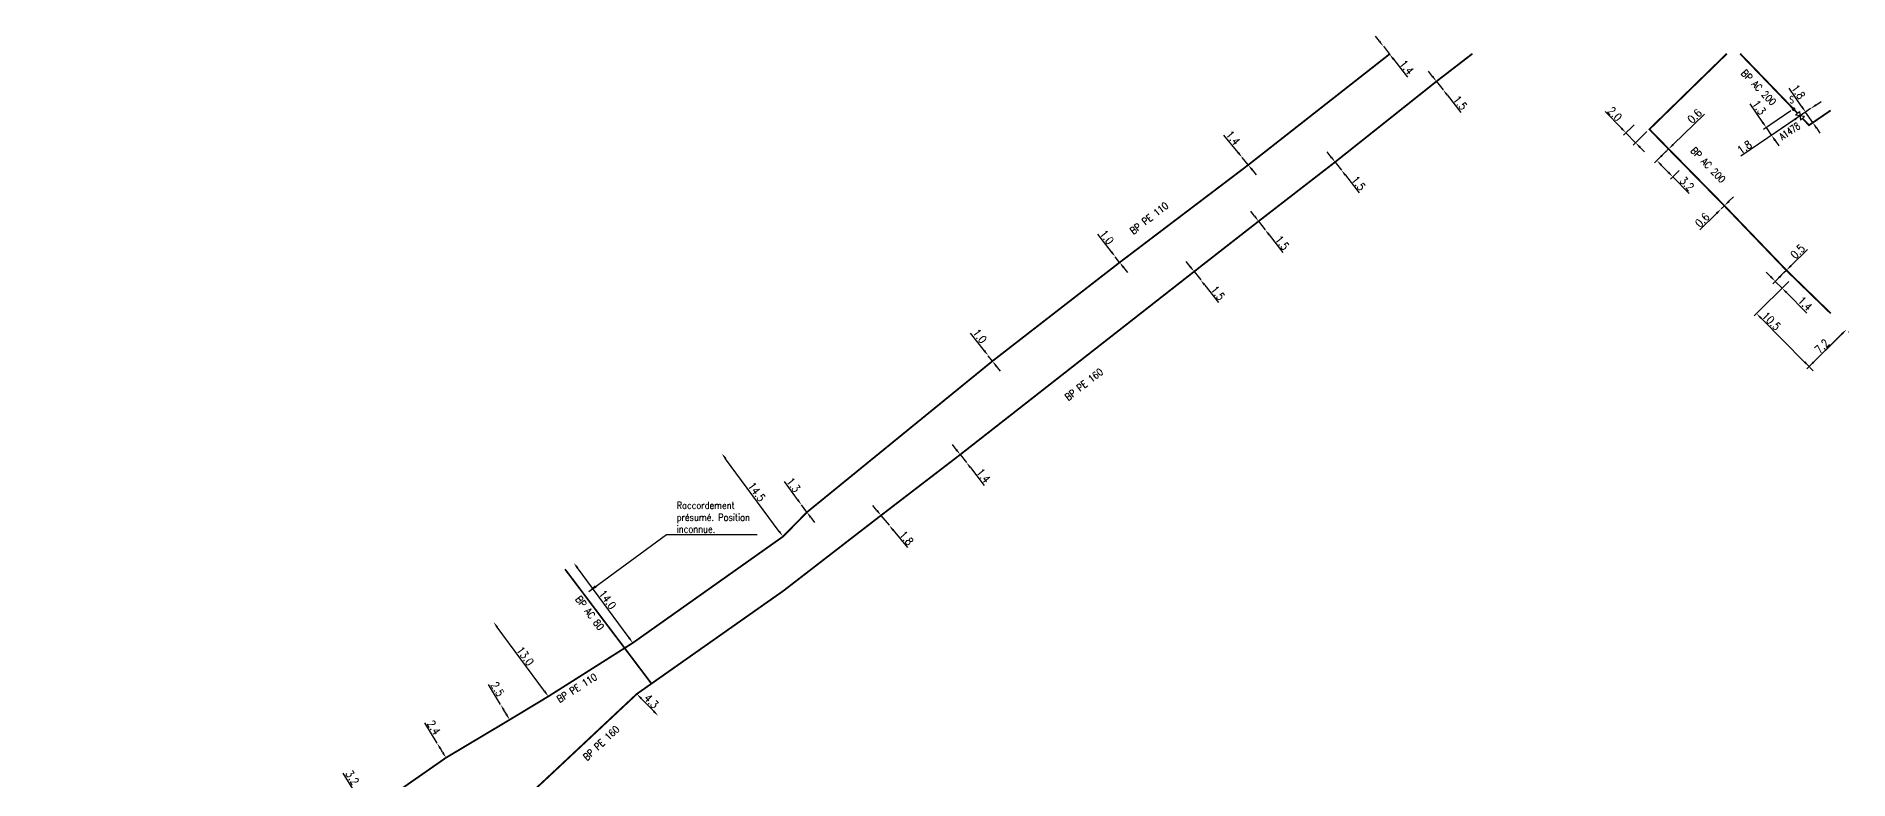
# Model space of a CAD drawing. Header units: millimetres. Extents: x 184998 to 186003, y 126995 to 128002.
# Drawn here: x 185747.8 to 186002.5, y 127897.9 to 128002.4 of the extents above; entities that cross this region are included whole.
import ezdxf
from ezdxf.enums import TextEntityAlignment as Align

# ---------------------------------------------------------------- set-up
doc = ezdxf.new("R2010")
doc.units = ezdxf.units.MM
doc.header["$PDMODE"] = 34
for name, pattern in [('L_25_AP', [2000, 1000, 1000]), ('L_25_FC', [2000, 1000, 1000]), ('L_25_PE', [2000, 1000, 1000]), ('L_RAC_AP', [3.5, 2, -1.5])]:
    doc.linetypes.add(name, pattern=pattern)
doc.layers.get('0').update_dxf_attribs({"linetype": 'CONTINUOUS'})
doc.layers.get('DEFPOINTS').update_dxf_attribs({"linetype": 'CONTINUOUS'})
for name, color, linetype in [('L_150', 1, 'CONTINUOUS'), ('L_170', 7, 'CONTINUOUS'), ('L_300', 7, 'CONTINUOUS'), ('L_340', 7, 'CONTINUOUS')]:
    doc.layers.add(name, color=color, linetype=linetype)
doc.styles.add('G_ROMANS', font='ROMANS.SHX', dxfattribs={"width": 0.75})
doc.styles.get("Standard").update_dxf_attribs({"font": 'romans.shx', "width": 0.85})
doc.dimstyles.get("Standard").update_dxf_attribs({"dimtxt": 1.5, "dimasz": 1.2, "dimexe": 0.625, "dimexo": 0.625, "dimgap": 0.25, "dimtad": 1, "dimdec": 1, "dimzin": 0, "dimdsep": 46, "dimtxsty": 'Standard', "dimcen": -0.5, "dimadec": 0, "dimazin": 0, "dimtfac": 1, "dimtdec": 1, "dimtmove": 0, "dimatfit": 3, "dimfxl": 0, "dimtolj": 1, "dimtzin": 0, "dimarcsym": 0})

# ---------------------------------------------------------------- blocks, each defined once
blk = doc.blocks.new('*D377')
at = {"layer": 'DEFPOINTS', "color": 0, "linetype": 'Continuous', "transparency": 16777216}
for p in [(185944.59, 127996.1), (185945.52, 127994.93), (185945.52, 127994.93)]:
    blk.add_point(p, dxfattribs=at)
at = {"layer": 'L_150', "color": 0, "linetype": 'Continuous', "lineweight": -2, "transparency": 16777216}
for p, q in [((185944.03, 127996.81), (185943.47, 127997.52)), ((185944.59, 127996.1), (185945.52, 127994.93)), ((185946.08, 127994.22), (185948.02, 127991.75))]:
    blk.add_line(p, q, dxfattribs=at)
at = {"layer": 'L_150', "color": 0, "linetype": 'Continuous', "transparency": 16777216}
for points in [[(185944.15, 127996.9), (185943.91, 127996.72), (185944.59, 127996.1)], [(185946.19, 127994.31), (185945.96, 127994.13), (185945.52, 127994.93)]]:
    blk.add_solid(points, dxfattribs=at)
at = {"layer": 'L_150', "color": 0, "linetype": 'Continuous', "transparency": 16777216, "insert": (185947.92, 127993.1), "char_height": 1.125, "attachment_point": 5, "rotation": 308.2919}
blk.add_mtext('\\A1;1.5', dxfattribs=at)
blk = doc.blocks.new('*D378')
at = {"layer": 'DEFPOINTS', "color": 0, "linetype": 'Continuous', "transparency": 16777216}
for p in [(185937.13, 128001.03), (185937.13, 128001.03), (185937.99, 127999.93)]:
    blk.add_point(p, dxfattribs=at)
at = {"layer": 'L_150', "color": 0, "linetype": 'Continuous', "lineweight": -2, "transparency": 16777216}
for p, q in [((185936.58, 128001.74), (185936.02, 128002.45)), ((185937.13, 128001.03), (185937.99, 127999.93)), ((185938.55, 127999.22), (185940.52, 127996.71))]:
    blk.add_line(p, q, dxfattribs=at)
at = {"layer": 'L_150', "color": 0, "linetype": 'Continuous', "transparency": 16777216}
for points in [[(185936.69, 128001.83), (185936.46, 128001.65), (185937.13, 128001.03)], [(185938.67, 127999.31), (185938.43, 127999.13), (185937.99, 127999.93)]]:
    blk.add_solid(points, dxfattribs=at)
at = {"layer": 'L_150', "color": 0, "linetype": 'Continuous', "transparency": 16777216, "insert": (185940.4, 127998.08), "char_height": 1.125, "attachment_point": 5, "rotation": 308.0942}
blk.add_mtext('\\A1;1.4', dxfattribs=at)
blk = doc.blocks.new('*D379')
at = {"layer": 'DEFPOINTS', "color": 0, "linetype": 'Continuous', "transparency": 16777216}
for p in [(185917.28, 127985.4), (185917.28, 127985.4), (185918.13, 127984.35)]:
    blk.add_point(p, dxfattribs=at)
at = {"layer": 'L_150', "color": 0, "linetype": 'Continuous', "lineweight": -2, "transparency": 16777216}
for p, q in [((185916.71, 127986.1), (185914.69, 127988.56)), ((185918.13, 127984.35), (185917.28, 127985.4)), ((185918.7, 127983.66), (185919.27, 127982.96))]:
    blk.add_line(p, q, dxfattribs=at)
at = {"layer": 'L_150', "color": 0, "linetype": 'Continuous', "transparency": 16777216}
for points in [[(185916.83, 127986.19), (185916.59, 127986), (185917.28, 127985.4)], [(185918.82, 127983.75), (185918.59, 127983.56), (185918.13, 127984.35)]]:
    blk.add_solid(points, dxfattribs=at)
at = {"layer": 'L_150', "color": 0, "linetype": 'Continuous', "transparency": 16777216, "insert": (185916, 127988.15), "char_height": 1.125, "attachment_point": 5, "rotation": 309.2653}
blk.add_mtext('\\A1;1.4', dxfattribs=at)
blk = doc.blocks.new('*D380')
at = {"layer": 'DEFPOINTS', "color": 0, "linetype": 'Continuous', "transparency": 16777216}
for p in [(185930.34, 127984.76), (185931.24, 127983.62), (185931.24, 127983.62)]:
    blk.add_point(p, dxfattribs=at)
at = {"layer": 'L_150', "color": 0, "linetype": 'Continuous', "lineweight": -2, "transparency": 16777216}
for p, q in [((185929.79, 127985.47), (185929.23, 127986.18)), ((185930.34, 127984.76), (185931.24, 127983.62)), ((185931.79, 127982.91), (185933.73, 127980.43))]:
    blk.add_line(p, q, dxfattribs=at)
at = {"layer": 'L_150', "color": 0, "linetype": 'Continuous', "transparency": 16777216}
for points in [[(185929.91, 127985.56), (185929.67, 127985.37), (185930.34, 127984.76)], [(185931.91, 127983), (185931.67, 127982.82), (185931.24, 127983.62)]]:
    blk.add_solid(points, dxfattribs=at)
at = {"layer": 'L_150', "color": 0, "linetype": 'Continuous', "transparency": 16777216, "insert": (185933.63, 127981.78), "char_height": 1.125, "attachment_point": 5, "rotation": 308.037}
blk.add_mtext('\\A1;1.5', dxfattribs=at)
blk = doc.blocks.new('*D381')
at = {"layer": 'DEFPOINTS', "color": 0, "linetype": 'Continuous', "transparency": 16777216}
for p in [(185919.59, 127976.44), (185920.51, 127975.25), (185920.51, 127975.25)]:
    blk.add_point(p, dxfattribs=at)
at = {"layer": 'L_150', "color": 0, "linetype": 'Continuous', "lineweight": -2, "transparency": 16777216}
for p, q in [((185919.03, 127977.15), (185918.48, 127977.86)), ((185919.59, 127976.44), (185920.51, 127975.25)), ((185921.06, 127974.54), (185922.99, 127972.06))]:
    blk.add_line(p, q, dxfattribs=at)
at = {"layer": 'L_150', "color": 0, "linetype": 'Continuous', "transparency": 16777216}
for points in [[(185919.15, 127977.24), (185918.92, 127977.06), (185919.59, 127976.44)], [(185921.18, 127974.63), (185920.94, 127974.45), (185920.51, 127975.25)]]:
    blk.add_solid(points, dxfattribs=at)
at = {"layer": 'L_150', "color": 0, "linetype": 'Continuous', "transparency": 16777216, "insert": (185922.89, 127973.41), "char_height": 1.125, "attachment_point": 5, "rotation": 307.8426}
blk.add_mtext('\\A1;1.5', dxfattribs=at)
blk = doc.blocks.new('*D382')
at = {"layer": 'DEFPOINTS', "color": 0, "linetype": 'Continuous', "transparency": 16777216}
for p in [(185910.52, 127969.36), (185911.45, 127968.18), (185911.45, 127968.18)]:
    blk.add_point(p, dxfattribs=at)
at = {"layer": 'L_150', "color": 0, "linetype": 'Continuous', "lineweight": -2, "transparency": 16777216}
for p, q in [((185909.96, 127970.06), (185909.41, 127970.77)), ((185910.52, 127969.36), (185911.45, 127968.18)), ((185912.01, 127967.47), (185913.96, 127965.01))]:
    blk.add_line(p, q, dxfattribs=at)
at = {"layer": 'L_150', "color": 0, "linetype": 'Continuous', "transparency": 16777216}
for points in [[(185910.08, 127970.16), (185909.85, 127969.97), (185910.52, 127969.36)], [(185912.13, 127967.57), (185911.89, 127967.38), (185911.45, 127968.18)]]:
    blk.add_solid(points, dxfattribs=at)
at = {"layer": 'L_150', "color": 0, "linetype": 'Continuous', "transparency": 16777216, "insert": (185913.85, 127966.35), "char_height": 1.125, "attachment_point": 5, "rotation": 308.3019}
blk.add_mtext('\\A1;1.5', dxfattribs=at)
blk = doc.blocks.new('*D383')
at = {"layer": 'DEFPOINTS', "color": 0, "linetype": 'Continuous', "transparency": 16777216}
for p in [(185899.45, 127971.44), (185899.45, 127971.44), (185900.06, 127970.65)]:
    blk.add_point(p, dxfattribs=at)
at = {"layer": 'L_150', "color": 0, "linetype": 'Continuous', "lineweight": -2, "transparency": 16777216}
for p, q in [((185898.9, 127972.15), (185896.97, 127974.63)), ((185900.06, 127970.65), (185899.45, 127971.44)), ((185900.61, 127969.93), (185901.16, 127969.22))]:
    blk.add_line(p, q, dxfattribs=at)
at = {"layer": 'L_150', "color": 0, "linetype": 'Continuous', "transparency": 16777216}
for points in [[(185899.02, 127972.24), (185898.78, 127972.05), (185899.45, 127971.44)], [(185900.73, 127970.03), (185900.49, 127969.84), (185900.06, 127970.65)]]:
    blk.add_solid(points, dxfattribs=at)
at = {"layer": 'L_150', "color": 0, "linetype": 'Continuous', "transparency": 16777216, "insert": (185898.25, 127974.2), "char_height": 1.125, "attachment_point": 5, "rotation": 307.7825}
blk.add_mtext('\\A1;1.0', dxfattribs=at)
blk = doc.blocks.new('*D384')
at = {"layer": 'DEFPOINTS', "color": 0, "linetype": 'Continuous', "transparency": 16777216}
for p in [(185881.59, 127957.53), (185881.59, 127957.53), (185882.17, 127956.77)]:
    blk.add_point(p, dxfattribs=at)
at = {"layer": 'L_150', "color": 0, "linetype": 'Continuous', "lineweight": -2, "transparency": 16777216}
for p, q in [((185881.04, 127958.24), (185879.11, 127960.72)), ((185882.17, 127956.77), (185881.59, 127957.53)), ((185882.72, 127956.06), (185883.27, 127955.35))]:
    blk.add_line(p, q, dxfattribs=at)
at = {"layer": 'L_150', "color": 0, "linetype": 'Continuous', "transparency": 16777216}
for points in [[(185881.15, 127958.33), (185880.92, 127958.15), (185881.59, 127957.53)], [(185882.83, 127956.15), (185882.6, 127955.97), (185882.17, 127956.77)]]:
    blk.add_solid(points, dxfattribs=at)
at = {"layer": 'L_150', "color": 0, "linetype": 'Continuous', "transparency": 16777216, "insert": (185880.39, 127960.3), "char_height": 1.125, "attachment_point": 5, "rotation": 307.6829}
blk.add_mtext('\\A1;1.0', dxfattribs=at)
blk = doc.blocks.new('*D385')
at = {"layer": 'DEFPOINTS', "color": 0, "linetype": 'Continuous', "transparency": 16777216}
for p in [(185877.65, 127943.63), (185878.51, 127942.53), (185878.51, 127942.53)]:
    blk.add_point(p, dxfattribs=at)
at = {"layer": 'L_150', "color": 0, "linetype": 'Continuous', "lineweight": -2, "transparency": 16777216}
for p, q in [((185877.09, 127944.34), (185876.54, 127945.05)), ((185877.65, 127943.63), (185878.51, 127942.53)), ((185879.07, 127941.82), (185881.03, 127939.31))]:
    blk.add_line(p, q, dxfattribs=at)
at = {"layer": 'L_150', "color": 0, "linetype": 'Continuous', "transparency": 16777216}
for points in [[(185877.21, 127944.43), (185876.97, 127944.25), (185877.65, 127943.63)], [(185879.18, 127941.91), (185878.95, 127941.73), (185878.51, 127942.53)]]:
    blk.add_solid(points, dxfattribs=at)
at = {"layer": 'L_150', "color": 0, "linetype": 'Continuous', "transparency": 16777216, "insert": (185880.92, 127940.67), "char_height": 1.125, "attachment_point": 5, "rotation": 308.0794}
blk.add_mtext('\\A1;1.4', dxfattribs=at)
blk = doc.blocks.new('*D386')
at = {"layer": 'DEFPOINTS', "color": 0, "linetype": 'Continuous', "transparency": 16777216}
for p in [(185866.51, 127935.08), (185867.66, 127933.69), (185867.66, 127933.69)]:
    blk.add_point(p, dxfattribs=at)
at = {"layer": 'L_150', "color": 0, "linetype": 'Continuous', "lineweight": -2, "transparency": 16777216}
for p, q in [((185865.94, 127935.78), (185865.37, 127936.47)), ((185866.51, 127935.08), (185867.66, 127933.69)), ((185868.23, 127933), (185870.22, 127930.57))]:
    blk.add_line(p, q, dxfattribs=at)
at = {"layer": 'L_150', "color": 0, "linetype": 'Continuous', "transparency": 16777216}
for points in [[(185866.06, 127935.87), (185865.83, 127935.68), (185866.51, 127935.08)], [(185868.34, 127933.09), (185868.11, 127932.9), (185867.66, 127933.69)]]:
    blk.add_solid(points, dxfattribs=at)
at = {"layer": 'L_150', "color": 0, "linetype": 'Continuous', "transparency": 16777216, "insert": (185870.09, 127931.91), "char_height": 1.125, "attachment_point": 5, "rotation": 309.4454}
blk.add_mtext('\\A1;1.8', dxfattribs=at)
blk = doc.blocks.new('*D387')
at = {"layer": 'DEFPOINTS', "color": 0, "linetype": 'Continuous', "transparency": 16777216}
for p in [(185855.33, 127936.58), (185855.33, 127936.58), (185856.1, 127935.53)]:
    blk.add_point(p, dxfattribs=at)
at = {"layer": 'L_150', "color": 0, "linetype": 'Continuous', "lineweight": -2, "transparency": 16777216}
for p, q in [((185854.79, 127937.3), (185852.93, 127939.83)), ((185856.1, 127935.53), (185855.33, 127936.58)), ((185856.63, 127934.81), (185857.17, 127934.08))]:
    blk.add_line(p, q, dxfattribs=at)
at = {"layer": 'L_150', "color": 0, "linetype": 'Continuous', "transparency": 16777216}
for points in [[(185854.91, 127937.39), (185854.67, 127937.21), (185855.33, 127936.58)], [(185856.76, 127934.9), (185856.51, 127934.72), (185856.1, 127935.53)]]:
    blk.add_solid(points, dxfattribs=at)
at = {"layer": 'L_150', "color": 0, "linetype": 'Continuous', "transparency": 16777216, "insert": (185854.2, 127939.37), "char_height": 1.125, "attachment_point": 5, "rotation": 306.4218}
blk.add_mtext('\\A1;1.3', dxfattribs=at)
blk = doc.blocks.new('*D388')
at = {"layer": 'DEFPOINTS', "color": 0, "linetype": 'Continuous', "transparency": 16777216}
for p in [(185823.32, 127928.42), (185823.32, 127928.42), (185831.63, 127917.16)]:
    blk.add_point(p, dxfattribs=at)
at = {"layer": 'L_150', "color": 0, "linetype": 'Continuous', "lineweight": -2, "transparency": 16777216}
for p, q in [((185831.1, 127917.88), (185823.86, 127927.7)), ((185832.01, 127917.44), (185832.01, 127917.44))]:
    blk.add_line(p, q, dxfattribs=at)
at = {"layer": 'L_150', "color": 0, "linetype": 'Continuous', "transparency": 16777216}
for points in [[(185823.98, 127927.79), (185823.74, 127927.61), (185823.32, 127928.42)], [(185831.22, 127917.97), (185830.98, 127917.79), (185831.63, 127917.16)]]:
    blk.add_solid(points, dxfattribs=at)
at = {"layer": 'L_150', "color": 0, "linetype": 'Continuous', "transparency": 16777216, "insert": (185828.08, 127923.24), "char_height": 1.125, "attachment_point": 5, "rotation": 306.4218}
blk.add_mtext('\\A1;14.0', dxfattribs=at)
blk = doc.blocks.new('*D389')
at = {"layer": 'DEFPOINTS', "color": 0, "linetype": 'Continuous', "transparency": 16777216}
for p in [(185844.14, 127943.78), (185844.14, 127943.78), (185852.74, 127932.11)]:
    blk.add_point(p, dxfattribs=at)
at = {"layer": 'L_150', "color": 0, "linetype": 'Continuous', "lineweight": -2, "transparency": 16777216}
blk.add_line((185852.21, 127932.84), (185844.67, 127943.06), dxfattribs=at)
at = {"layer": 'L_150', "color": 0, "linetype": 'Continuous', "transparency": 16777216}
for points in [[(185844.79, 127943.15), (185844.55, 127942.97), (185844.14, 127943.78)], [(185852.33, 127932.93), (185852.09, 127932.75), (185852.74, 127932.11)]]:
    blk.add_solid(points, dxfattribs=at)
at = {"layer": 'L_150', "color": 0, "linetype": 'Continuous', "transparency": 16777216, "insert": (185849.04, 127938.39), "char_height": 1.125, "attachment_point": 5, "rotation": 306.4218}
blk.add_mtext('\\A1;14.5', dxfattribs=at)
blk = doc.blocks.new('*D390')
at = {"layer": 'DEFPOINTS', "color": 0, "linetype": 'Continuous', "transparency": 16777216}
for p in [(185812.04, 127920.1), (185812.04, 127920.1), (185819.76, 127909.64)]:
    blk.add_point(p, dxfattribs=at)
at = {"layer": 'L_150', "color": 0, "linetype": 'Continuous', "lineweight": -2, "transparency": 16777216}
for p, q in [((185811.66, 127919.82), (185811.66, 127919.82)), ((185819.22, 127910.36), (185812.57, 127919.37)), ((185819.38, 127909.36), (185819.38, 127909.36))]:
    blk.add_line(p, q, dxfattribs=at)
at = {"layer": 'L_150', "color": 0, "linetype": 'Continuous', "transparency": 16777216}
for points in [[(185812.69, 127919.46), (185812.45, 127919.28), (185812.04, 127920.1)], [(185819.34, 127910.45), (185819.1, 127910.27), (185819.76, 127909.64)]]:
    blk.add_solid(points, dxfattribs=at)
at = {"layer": 'L_150', "color": 0, "linetype": 'Continuous', "transparency": 16777216, "insert": (185816.5, 127915.31), "char_height": 1.125, "attachment_point": 5, "rotation": 306.4218}
blk.add_mtext('\\A1;13.0', dxfattribs=at)
blk = doc.blocks.new('*D392')
at = {"layer": 'DEFPOINTS', "color": 0, "linetype": 'Continuous', "transparency": 16777216}
for p in [(185832.19, 127909.98), (185835.2, 127906.9), (185835.2, 127906.9)]:
    blk.add_point(p, dxfattribs=at)
at = {"layer": 'L_150', "color": 0, "linetype": 'Continuous', "lineweight": -2, "transparency": 16777216}
blk.add_line((185832.82, 127909.33), (185834.57, 127907.55), dxfattribs=at)
at = {"layer": 'L_150', "color": 0, "linetype": 'Continuous', "transparency": 16777216}
for points in [[(185832.93, 127909.44), (185832.71, 127909.23), (185832.19, 127909.98)], [(185834.67, 127907.65), (185834.46, 127907.44), (185835.2, 127906.9)]]:
    blk.add_solid(points, dxfattribs=at)
at = {"layer": 'L_150', "color": 0, "linetype": 'Continuous', "transparency": 16777216, "insert": (185834.23, 127908.96), "char_height": 1.125, "attachment_point": 5, "rotation": 314.3857}
blk.add_mtext('\\A1;4.3', dxfattribs=at)
blk = doc.blocks.new('*D394')
at = {"layer": 'DEFPOINTS', "color": 0, "linetype": 'Continuous', "transparency": 16777216}
for p in [(185813.03, 127908.5), (185813.03, 127908.5), (185814.31, 127906.35)]:
    blk.add_point(p, dxfattribs=at)
at = {"layer": 'L_150', "color": 0, "linetype": 'Continuous', "lineweight": -2, "transparency": 16777216}
for p, q in [((185813.03, 127908.5), (185811.36, 127911.31)), ((185813.85, 127907.12), (185813.5, 127907.72))]:
    blk.add_line(p, q, dxfattribs=at)
at = {"layer": 'L_150', "color": 0, "linetype": 'Continuous', "transparency": 16777216}
for points in [[(185813.62, 127907.8), (185813.37, 127907.65), (185813.03, 127908.5)], [(185813.98, 127907.2), (185813.72, 127907.04), (185814.31, 127906.35)]]:
    blk.add_solid(points, dxfattribs=at)
at = {"layer": 'L_150', "color": 0, "linetype": 'Continuous', "transparency": 16777216, "insert": (185812.61, 127910.67), "char_height": 1.125, "attachment_point": 5, "rotation": 300.7984}
blk.add_mtext('\\A1;2.5', dxfattribs=at)
blk = doc.blocks.new('*D395')
at = {"layer": 'DEFPOINTS', "color": 0, "linetype": 'Continuous', "transparency": 16777216}
for p in [(185804.11, 127903.06), (185804.11, 127903.06), (185805.36, 127901.01)]:
    blk.add_point(p, dxfattribs=at)
at = {"layer": 'L_150', "color": 0, "linetype": 'Continuous', "lineweight": -2, "transparency": 16777216}
for p, q in [((185804.11, 127903.06), (185802.38, 127905.9)), ((185804.89, 127901.78), (185804.58, 127902.3))]:
    blk.add_line(p, q, dxfattribs=at)
at = {"layer": 'L_150', "color": 0, "linetype": 'Continuous', "transparency": 16777216}
for points in [[(185804.71, 127902.37), (185804.45, 127902.22), (185804.11, 127903.06)], [(185805.02, 127901.86), (185804.76, 127901.7), (185805.36, 127901.01)]]:
    blk.add_solid(points, dxfattribs=at)
at = {"layer": 'L_150', "color": 0, "linetype": 'Continuous', "transparency": 16777216, "insert": (185803.65, 127905.26), "char_height": 1.125, "attachment_point": 5, "rotation": 301.3312}
blk.add_mtext('\\A1;2.4', dxfattribs=at)
blk = doc.blocks.new('*D396')
at = {"layer": 'DEFPOINTS', "color": 0, "linetype": 'Continuous', "transparency": 16777216}
for p in [(185792.66, 127896.05), (185792.66, 127896.05), (185794.36, 127893.34)]:
    blk.add_point(p, dxfattribs=at)
at = {"layer": 'L_150', "color": 0, "linetype": 'Continuous', "lineweight": -2, "transparency": 16777216}
for p, q in [((185792.66, 127896.05), (185790.93, 127898.84)), ((185793.06, 127896.3), (185793.06, 127896.3)), ((185793.88, 127894.1), (185793.14, 127895.29)), ((185794.76, 127893.59), (185794.76, 127893.59))]:
    blk.add_line(p, q, dxfattribs=at)
at = {"layer": 'L_150', "color": 0, "linetype": 'Continuous', "transparency": 16777216}
for points in [[(185793.27, 127895.37), (185793.01, 127895.21), (185792.66, 127896.05)], [(185794.01, 127894.18), (185793.75, 127894.02), (185794.36, 127893.34)]]:
    blk.add_solid(points, dxfattribs=at)
at = {"layer": 'L_150', "color": 0, "linetype": 'Continuous', "transparency": 16777216, "insert": (185792.2, 127898.22), "char_height": 1.125, "attachment_point": 5, "rotation": 301.9483}
blk.add_mtext('\\A1;3.2', dxfattribs=at)
blk = doc.blocks.new('*D1194')
at = {"layer": 'DEFPOINTS', "color": 0, "linetype": 'Continuous', "transparency": 16777216}
for p in [(185996.47, 127991.79), (185997.18, 127992.27), (185996.96, 127989.94)]:
    blk.add_point(p, dxfattribs=at)
at = {"layer": 'L_150', "color": 0, "linetype": 'Continuous', "lineweight": -2, "transparency": 16777216}
for p, q in [((185995.97, 127992.53), (185994.19, 127995.13)), ((185996.8, 127992.01), (185996.09, 127991.52)), ((185997.49, 127990.3), (185996.47, 127991.79)), ((185997.35, 127990.21), (185997.87, 127990.57)), ((185998, 127989.56), (185998.5, 127988.81))]:
    blk.add_line(p, q, dxfattribs=at)
at = {"layer": 'L_150', "color": 0, "linetype": 'Continuous', "transparency": 16777216}
for points in [[(185996.09, 127992.62), (185995.84, 127992.45), (185996.47, 127991.79)], [(185998.12, 127989.64), (185997.87, 127989.47), (185997.49, 127990.3)]]:
    blk.add_solid(points, dxfattribs=at)
at = {"layer": 'L_150', "color": 0, "linetype": 'Continuous', "transparency": 16777216, "insert": (185995.45, 127994.62), "char_height": 1.125, "attachment_point": 5, "rotation": 304.3166}
blk.add_mtext('\\A1;1.8', dxfattribs=at)
blk = doc.blocks.new('*D1195')
at = {"layer": 'DEFPOINTS', "color": 0, "linetype": 'Continuous', "transparency": 16777216}
for p in [(185997.18, 127992.27), (185997.18, 127992.27), (185995.7, 127991.26)]:
    blk.add_point(p, dxfattribs=at)
at = {"layer": 'L_300', "color": 0, "linetype": 'Continuous', "lineweight": -2, "transparency": 16777216}
for p, q in [((185997.18, 127992.27), (185995.7, 127991.26)), ((185997.93, 127992.78), (185998.67, 127993.29)), ((185994.95, 127990.75), (185987.39, 127985.58))]:
    blk.add_line(p, q, dxfattribs=at)
at = {"layer": 'L_300', "color": 0, "linetype": 'Continuous', "transparency": 16777216}
for points in [[(185997.84, 127992.9), (185998.01, 127992.66), (185997.18, 127992.27)], [(185994.87, 127990.87), (185995.04, 127990.63), (185995.7, 127991.26)]]:
    blk.add_solid(points, dxfattribs=at)
at = {"layer": 'L_300', "color": 0, "linetype": 'Continuous', "transparency": 16777216, "insert": (185987.89, 127986.84), "char_height": 1.125, "attachment_point": 5, "rotation": 34.3166}
blk.add_mtext('\\A1;1.8', dxfattribs=at)
blk = doc.blocks.new('L_300_05')
at = {"color": 0, "linetype": 'Continuous', "flags": 128}
blk.add_lwpolyline([(-0.5, 0.38), (0.5, -0.38), (0.5, 0.38), (-0.5, -0.38), (-0.5, 0.38)], dxfattribs=at)
at = {"color": 0, "linetype": 'Continuous', "width": 0.75}
blk.add_attdef('NUM', text='', height=1, dxfattribs=at).set_placement((0, 1.38), align=Align.MIDDLE_CENTER)
at = {"color": 0, "linetype": 'Continuous', "width": 0.75, "flags": 3}
for tag, p in [('DEF_LEG', (0, -5)), ('DEF_COUP', (0, -7.5)), ('DEF_TYPE', (0, -10))]:
    blk.add_attdef(tag, text='', height=1.2, dxfattribs=at).set_placement(p, align=Align.MIDDLE)
blk = doc.blocks.new('*D1196')
at = {"layer": 'DEFPOINTS', "color": 0, "linetype": 'Continuous', "transparency": 16777216}
for p in [(185994.78, 127992.21), (185997.18, 127992.27), (185991.69, 127988.52)]:
    blk.add_point(p, dxfattribs=at)
at = {"layer": 'L_300', "color": 0, "linetype": 'Continuous', "lineweight": -2, "transparency": 16777216}
for p, q in [((185990.45, 127990.34), (185988.68, 127992.93)), ((185994.39, 127991.94), (185990.57, 127989.33)), ((185996.8, 127992.01), (185991.3, 127988.26)), ((185991.69, 127988.52), (185990.96, 127989.6)), ((185992.2, 127987.78), (185992.7, 127987.04))]:
    blk.add_line(p, q, dxfattribs=at)
at = {"layer": 'L_300', "color": 0, "linetype": 'Continuous', "transparency": 16777216}
for points in [[(185990.57, 127990.42), (185990.32, 127990.25), (185990.96, 127989.6)], [(185992.32, 127987.86), (185992.07, 127987.69), (185991.69, 127988.52)]]:
    blk.add_solid(points, dxfattribs=at)
at = {"layer": 'L_300', "color": 0, "linetype": 'Continuous', "transparency": 16777216, "insert": (185989.93, 127992.43), "char_height": 1.125, "attachment_point": 5, "rotation": 304.3166}
blk.add_mtext('\\A1;1.3', dxfattribs=at)
blk = doc.blocks.new('*D1249')
at = {"layer": 'DEFPOINTS', "color": 0, "linetype": 'Continuous', "transparency": 16777216}
for p in [(185985.06, 127978.62), (185984.61, 127978.18), (185984.61, 127978.18)]:
    blk.add_point(p, dxfattribs=at)
at = {"layer": 'L_150', "color": 0, "linetype": 'Continuous', "lineweight": -2, "transparency": 16777216}
for p, q in [((185985.06, 127978.62), (185984.61, 127978.18)), ((185985.7, 127979.25), (185986.34, 127979.88)), ((185983.96, 127977.55), (185981.62, 127975.25))]:
    blk.add_line(p, q, dxfattribs=at)
at = {"layer": 'L_150', "color": 0, "linetype": 'Continuous', "transparency": 16777216}
for points in [[(185985.6, 127979.35), (185985.81, 127979.14), (185985.06, 127978.62)], [(185983.86, 127977.65), (185984.07, 127977.44), (185984.61, 127978.18)]]:
    blk.add_solid(points, dxfattribs=at)
at = {"layer": 'L_150', "color": 0, "linetype": 'Continuous', "transparency": 16777216, "insert": (185981.95, 127976.62), "char_height": 1.125, "attachment_point": 5, "rotation": 44.4134}
blk.add_mtext('\\A1;0.6', dxfattribs=at)
blk = doc.blocks.new('*D1250')
at = {"layer": 'DEFPOINTS', "color": 0, "linetype": 'Continuous', "transparency": 16777216}
for p in [(185977.22, 127986.6), (185979.02, 127983.89), (185977.8, 127982.69)]:
    blk.add_point(p, dxfattribs=at)
at = {"layer": 'L_150', "color": 0, "linetype": 'Continuous', "lineweight": -2, "transparency": 16777216}
for p, q in [((185976.88, 127986.27), (185975.23, 127984.65)), ((185976.19, 127984.34), (185977.17, 127983.34)), ((185978.69, 127983.56), (185977.47, 127982.36)), ((185977.8, 127982.69), (185980.09, 127980.35))]:
    blk.add_line(p, q, dxfattribs=at)
at = {"layer": 'L_150', "color": 0, "linetype": 'Continuous', "transparency": 16777216}
for points in [[(185976.3, 127984.44), (185976.09, 127984.23), (185975.56, 127984.98)], [(185977.28, 127983.44), (185977.06, 127983.23), (185977.8, 127982.69)]]:
    blk.add_solid(points, dxfattribs=at)
at = {"layer": 'L_150', "color": 0, "linetype": 'Continuous', "transparency": 16777216, "insert": (185979.8, 127981.72), "char_height": 1.125, "attachment_point": 5, "rotation": 314.3323}
blk.add_mtext('\\A1;3.2', dxfattribs=at)
blk = doc.blocks.new('*D1251')
at = {"layer": 'DEFPOINTS', "color": 0, "linetype": 'Continuous', "transparency": 16777216}
for p in [(185977.22, 127986.6), (185976.77, 127986.16), (185976.77, 127986.16)]:
    blk.add_point(p, dxfattribs=at)
at = {"layer": 'L_150', "color": 0, "linetype": 'Continuous', "lineweight": -2, "transparency": 16777216}
for p, q in [((185977.86, 127987.22), (185982.25, 127991.51)), ((185976.77, 127986.16), (185977.22, 127986.6)), ((185976.12, 127985.53), (185975.48, 127984.9))]:
    blk.add_line(p, q, dxfattribs=at)
at = {"layer": 'L_150', "color": 0, "linetype": 'Continuous', "transparency": 16777216}
for points in [[(185977.76, 127987.33), (185977.97, 127987.12), (185977.22, 127986.6)], [(185976.02, 127985.63), (185976.23, 127985.42), (185976.77, 127986.16)]]:
    blk.add_solid(points, dxfattribs=at)
at = {"layer": 'L_150', "color": 0, "linetype": 'Continuous', "transparency": 16777216, "insert": (185980.88, 127991.22), "char_height": 1.125, "attachment_point": 5, "rotation": 44.3323}
blk.add_mtext('\\A1;0.6', dxfattribs=at)
blk = doc.blocks.new('*D1252')
at = {"layer": 'DEFPOINTS', "color": 0, "linetype": 'Continuous', "transparency": 16777216}
for p in [(185993.44, 127969.21), (185993.44, 127969.21), (185993.78, 127969.54)]:
    blk.add_point(p, dxfattribs=at)
at = {"layer": 'L_150', "color": 0, "linetype": 'Continuous', "lineweight": -2, "transparency": 16777216}
for p, q in [((185994.41, 127970.18), (185996.74, 127972.49)), ((185992.8, 127968.58), (185992.17, 127967.94)), ((185993.44, 127969.21), (185993.78, 127969.54))]:
    blk.add_line(p, q, dxfattribs=at)
at = {"layer": 'L_150', "color": 0, "linetype": 'Continuous', "transparency": 16777216}
for points in [[(185992.7, 127968.68), (185992.91, 127968.47), (185993.44, 127969.21)], [(185994.31, 127970.28), (185994.52, 127970.07), (185993.78, 127969.54)]]:
    blk.add_solid(points, dxfattribs=at)
at = {"layer": 'L_150', "color": 0, "linetype": 'Continuous', "transparency": 16777216, "insert": (185995.37, 127972.18), "char_height": 1.125, "attachment_point": 5, "rotation": 44.8301}
blk.add_mtext('\\A1;0.5', dxfattribs=at)
blk = doc.blocks.new('*D1253')
at = {"layer": 'DEFPOINTS', "color": 0, "linetype": 'Continuous', "transparency": 16777216}
for p in [(185971.22, 127988.87), (185972.69, 127990.31), (185974.52, 127989.37)]:
    blk.add_point(p, dxfattribs=at)
at = {"layer": 'L_150', "color": 0, "linetype": 'Continuous', "lineweight": -2, "transparency": 16777216}
for p, q in [((185970.59, 127989.52), (185968.3, 127991.86)), ((185972.36, 127989.99), (185970.88, 127988.54)), ((185972.58, 127987.48), (185971.22, 127988.87)), ((185974.18, 127989.04), (185972.24, 127987.15)), ((185973.21, 127986.83), (185973.83, 127986.19))]:
    blk.add_line(p, q, dxfattribs=at)
at = {"layer": 'L_150', "color": 0, "linetype": 'Continuous', "transparency": 16777216}
for points in [[(185970.69, 127989.62), (185970.48, 127989.41), (185971.22, 127988.87)], [(185973.31, 127986.94), (185973.1, 127986.73), (185972.58, 127987.48)]]:
    blk.add_solid(points, dxfattribs=at)
at = {"layer": 'L_150', "color": 0, "linetype": 'Continuous', "transparency": 16777216, "insert": (185969.66, 127991.53), "char_height": 1.125, "attachment_point": 5, "rotation": 314.2984}
blk.add_mtext('\\A1;2.0', dxfattribs=at)
blk = doc.blocks.new('*D1254')
at = {"layer": 'DEFPOINTS', "color": 0, "linetype": 'Continuous', "transparency": 16777216}
for p in [(185994.43, 127968.29), (185989.57, 127963.46), (186002.08, 127961.09)]:
    blk.add_point(p, dxfattribs=at)
at = {"layer": 'L_150', "color": 0, "linetype": 'Continuous', "lineweight": -2, "transparency": 16777216}
for p, q in [((185994.1, 127967.96), (185989.24, 127963.13)), ((185996.34, 127956.65), (185990.21, 127962.82)), ((186001.75, 127960.76), (185996.64, 127955.68))]:
    blk.add_line(p, q, dxfattribs=at)
at = {"layer": 'L_150', "color": 0, "linetype": 'Continuous', "transparency": 16777216}
for points in [[(185990.31, 127962.93), (185990.1, 127962.72), (185989.57, 127963.46)], [(185996.45, 127956.76), (185996.23, 127956.55), (185996.97, 127956.01)]]:
    blk.add_solid(points, dxfattribs=at)
at = {"layer": 'L_150', "color": 0, "linetype": 'Continuous', "transparency": 16777216, "insert": (185991.67, 127962.41), "char_height": 1.125, "attachment_point": 5, "rotation": 314.8301}
blk.add_mtext('\\A1;10.5', dxfattribs=at)
blk = doc.blocks.new('*D1255')
at = {"layer": 'DEFPOINTS', "color": 0, "linetype": 'Continuous', "transparency": 16777216}
for p in [(186002.19, 127961.24), (185996.97, 127956.01), (185997.88, 127955.1)]:
    blk.add_point(p, dxfattribs=at)
at = {"layer": 'L_150', "color": 0, "linetype": 'Continuous', "lineweight": -2, "transparency": 16777216}
for p, q in [((186002.52, 127960.91), (186002.54, 127960.89)), ((186001.57, 127960.59), (185997.61, 127956.65)), ((185997.55, 127955.43), (185996.64, 127956.35))]:
    blk.add_line(p, q, dxfattribs=at)
at = {"layer": 'L_150', "color": 0, "linetype": 'Continuous', "transparency": 16777216}
for points in [[(186001.47, 127960.69), (186001.68, 127960.48), (186002.21, 127961.22)], [(185997.51, 127956.75), (185997.72, 127956.54), (185996.97, 127956.01)]]:
    blk.add_solid(points, dxfattribs=at)
at = {"layer": 'L_150', "color": 0, "linetype": 'Continuous', "transparency": 16777216, "insert": (185998.78, 127958.87), "char_height": 1.125, "attachment_point": 5, "rotation": 44.8301}
blk.add_mtext('\\A1;7.2', dxfattribs=at)
blk = doc.blocks.new('*D1289')
at = {"layer": 'DEFPOINTS', "color": 0, "linetype": 'Continuous', "transparency": 16777216}
for p in [(185993.78, 127969.54), (185993.17, 127967.04), (185994.43, 127968.29)]:
    blk.add_point(p, dxfattribs=at)
at = {"layer": 'L_150', "color": 0, "linetype": 'Continuous', "lineweight": -2, "transparency": 16777216}
for p, q in [((185991.58, 127968.63), (185990.95, 127969.27)), ((185993.44, 127969.21), (185991.89, 127967.66)), ((185992.22, 127967.99), (185993.17, 127967.04)), ((185994.1, 127967.96), (185992.84, 127966.71)), ((185993.8, 127966.4), (185996.67, 127963.52))]:
    blk.add_line(p, q, dxfattribs=at)
at = {"layer": 'L_150', "color": 0, "linetype": 'Continuous', "transparency": 16777216}
for points in [[(185991.69, 127968.74), (185991.48, 127968.53), (185992.22, 127967.99)], [(185993.91, 127966.5), (185993.7, 127966.29), (185993.17, 127967.04)]]:
    blk.add_solid(points, dxfattribs=at)
at = {"layer": 'L_150', "color": 0, "linetype": 'Continuous', "transparency": 16777216, "insert": (185996.4, 127964.86), "char_height": 1.125, "attachment_point": 5, "rotation": 314.8301}
blk.add_mtext('\\A1;1.4', dxfattribs=at)
blk = doc.blocks.new('L_300_11')
at = {"color": 0, "linetype": 'Continuous', "const_width": 0.248, "flags": 128}
blk.add_lwpolyline([(-0.13, 0, 1), (0.13, 0, 1)], format="xyb", close=True, dxfattribs=at)
at = {"linetype": 'Continuous', "style": 'G_ROMANS', "width": 0.75}
blk.add_attdef('S', text='', height=1, dxfattribs=at).set_placement((0, 1.35), align=Align.MIDDLE_CENTER)
at = {"color": 0, "linetype": 'Continuous', "width": 0.75, "flags": 3}
for tag, p in [('DEF_LEG', (0, -5)), ('DEF_COUP', (0, -7.5)), ('DEF_TYPE', (0, -10))]:
    blk.add_attdef(tag, text='', height=1.2, dxfattribs=at).set_placement(p, align=Align.MIDDLE)

msp = doc.modelspace()

# ---------------------------------------------------------------- linework, layer by layer
at = {"layer": 'L_150', "linetype": 'L_25_PE', "const_width": 0.25}
msp.add_lwpolyline([(185949.65, 128000), (185944.59, 127996.1), (185930.34, 127984.76), (185919.59, 127976.44), (185910.52, 127969.36), (185877.65, 127943.63), (185866.51, 127935.08), (185852.82, 127924.5), (185832.19, 127909.98), (185819.19, 127897.8), (185808.72, 127888.1), (185806.48, 127889.84), (185801.41, 127889.74), (185793.04, 127884.95), (185787.27, 127881.14), (185781.25, 127877.39), (185766.15, 127866.11), (185755.16, 127857.77), (185748.22, 127852.34), (185719.53, 127831.31)], dxfattribs=at)
at = {"layer": 'L_150', "linetype": 'L_25_PE', "ltscale": 0.5, "const_width": 0.25}
msp.add_lwpolyline([(185938.08, 128000), (185937.99, 127999.93), (185918.13, 127984.35), (185900.06, 127970.65), (185900.06, 127970.65), (185882.17, 127956.77), (185856.1, 127935.53), (185852.74, 127932.11), (185831.63, 127917.16), (185819.76, 127909.64), (185814.31, 127906.35), (185805.36, 127901.01), (185794.36, 127893.34), (185786.02, 127887.79), (185780.04, 127883.36), (185777.03, 127882.54), (185757.67, 127868.98), (185751.88, 127865.22), (185740.37, 127856.28)], dxfattribs=at)
at = {"layer": 'L_150', "linetype": 'L_25_FC', "const_width": 0.25}
msp.add_lwpolyline([(186000, 127963.49), (185993.78, 127969.54), (185985.06, 127978.62), (185977.22, 127986.6), (185974.52, 127989.37), (185985.41, 128000)], dxfattribs=at)
at = {"layer": 'L_150', "linetype": 'L_25_AP', "const_width": 0.25}
for points in [[(185995.35, 127991.62), (185989.17, 127998.03), (185987.27, 128000)], [(186000, 127992.02), (185996.96, 127989.94), (185996.04, 127990.9)]]:
    msp.add_lwpolyline(points, dxfattribs=at)
at = {"layer": 'L_170', "linetype": 'L_RAC_AP', "const_width": 0.25, "flags": 128}
msp.add_lwpolyline([(185822.1, 127927.52), (185834.25, 127911.43)], dxfattribs=at)

# ---------------------------------------------------------------- block references
at = {"layer": 'L_300'}
ref = msp.add_blockref('L_300_11', (185994.78, 127992.21), dxfattribs=dict(at, rotation=11.71659961516977))
ref.add_attrib('S', 'S', dxfattribs={"layer": '0', "linetype": 'Continuous', "height": 1, "style": 'G_ROMANS', "width": 0.75}).set_placement((185994.51, 127993.53), align=Align.MIDDLE_CENTER)
ref = msp.add_blockref('L_300_05', (185995.7, 127991.26), dxfattribs=dict(at, rotation=313.9641007476881))
ref.add_attrib('NUM', 'A1478', dxfattribs={"layer": '0', "color": 0, "linetype": 'Continuous', "height": 1, "rotation": 34.3166, "width": 0.75}).set_placement((185994.24, 127989.1), align=Align.MIDDLE_CENTER)

# ---------------------------------------------------------------- texts
at = {"layer": 'L_150', "linetype": 'L_25_PE', "width": 0.85}
for s, rotation, p in [('BP AC 200', 313.9641, (185989.88, 127995.24)), ('BP AC 200', 313.9641, (185982.77, 127984.36)), ('BP PE 110', 37.7788, (185904.2, 127976.87)), ('BP PE 160', 38.0459, (185895.03, 127953.5)), ('BP PE 110', 32.3435, (185823.77, 127910.83)), ('BP PE 160', 43.1385, (185827.18, 127903.08))]:
    msp.add_text(s, height=1, rotation=rotation, dxfattribs=at).set_placement(p, align=Align.MIDDLE)
at = {"layer": 'L_170', "linetype": 'Continuous', "width": 0.85}
msp.add_text('BP AC 80', height=1, rotation=307.0733, dxfattribs=at).set_placement((185825.58, 127921.35), align=Align.MIDDLE)
at = {"layer": 'L_340', "linetype": 'Continuous', "insert": (185837.79, 127934.82), "char_height": 1, "attachment_point": 4}
msp.add_mtext('Raccordement\\Pprésumé. Position\\Pinconnue.', dxfattribs=at)

# ---------------------------------------------------------------- dimensions: what is measured, and where the dimension line sits
at = {"layer": 'L_150', "linetype": 'Continuous'}
for base, p1, p2, angle, picture, middle in [((185937.13, 128001.03), (185937.99, 127999.93), (185937.13, 128001.03), 308.0942, '*D378', (185939.81, 127997.61)), ((185945.52, 127994.93), (185944.59, 127996.1), (185945.52, 127994.93), 128.2919, '*D377', (185947.33, 127992.63)), ((185996.47, 127991.79), (185996.96, 127989.94), (185997.18, 127992.27), 304.3166, '*D1194', (185994.83, 127994.2)), ((185971.22, 127988.87), (185974.52, 127989.37), (185972.69, 127990.31), 314.2984, '*D1253', (185969.13, 127991.01)), ((185976.77, 127986.16), (185977.22, 127986.6), (185976.77, 127986.16), 44.3323, '*D1251', (185981.4, 127990.68)), ((185917.2805, 127985.3989), (185918.1349, 127984.3537), (185917.2805, 127985.3989), 309.2653, '*D379', (185915.4174, 127987.678)), ((185977.8, 127982.69), (185977.22, 127986.6), (185979.02, 127983.89), 134.3323, '*D1250', (185979.26, 127981.2)), ((185931.2372, 127983.6165), (185930.3438, 127984.7585), (185931.2372, 127983.6165), 128.037, '*D380', (185933.037, 127981.3159)), ((185984.61, 127978.18), (185985.06, 127978.62), (185984.61, 127978.18), 44.4134, '*D1249', (185982.47, 127976.08)), ((185920.51, 127975.25), (185919.59, 127976.44), (185920.51, 127975.25), 127.8426, '*D381', (185922.3, 127972.95)), ((185899.45, 127971.44), (185900.06, 127970.65), (185899.45, 127971.44), 307.7825, '*D383', (185897.66, 127973.74)), ((185993.44, 127969.21), (185993.78, 127969.54), (185993.44, 127969.21), 44.8301, '*D1252', (185995.9, 127971.65)), ((185911.45, 127968.18), (185910.52, 127969.36), (185911.45, 127968.18), 128.3019, '*D382', (185913.26, 127965.89)), ((185993.17047, 127967.03731), (185993.77575, 127969.54257), (185994.4295, 127968.2889), 134.83008, '*D1289', (185995.86501, 127964.32674)), ((185989.57, 127963.46), (186002.08, 127961.09), (185994.43, 127968.29), 314.8301, '*D1254', (185991.14, 127961.88)), ((185881.59, 127957.53), (185882.17, 127956.77), (185881.59, 127957.53), 307.6829, '*D384', (185879.8, 127959.84)), ((185844.14, 127943.78), (185852.74, 127932.11), (185844.14, 127943.78), 306.4218, '*D389', (185848.44, 127937.95)), ((185878.51, 127942.53), (185877.65, 127943.63), (185878.51, 127942.53), 128.0794, '*D385', (185880.33, 127940.21)), ((185855.33, 127936.58), (185856.1, 127935.53), (185855.33, 127936.58), 306.4218, '*D387', (185853.59, 127938.93)), ((185867.66, 127933.69), (185866.51, 127935.08), (185867.66, 127933.69), 129.4454, '*D386', (185869.51, 127931.44)), ((185823.32, 127928.42), (185831.63, 127917.16), (185823.32, 127928.42), 306.4218, '*D388', (185827.48, 127922.79)), ((185812.04, 127920.1), (185819.76, 127909.64), (185812.04, 127920.1), 306.4218, '*D390', (185815.9, 127914.87)), ((185813.03, 127908.5), (185814.31, 127906.35), (185813.03, 127908.5), 300.7984, '*D394', (185811.96, 127910.29)), ((185835.2, 127906.9), (185832.19, 127909.98), (185835.2, 127906.9), 134.3857, '*D392', (185833.69, 127908.44)), ((185804.11, 127903.06), (185805.36, 127901.01), (185804.11, 127903.06), 301.3312, '*D395', (185803.01, 127904.87)), ((185792.66, 127896.05), (185794.36, 127893.34), (185792.66, 127896.05), 301.9483, '*D396', (185791.56, 127897.83))]:
    dim = msp.add_linear_dim(base=base, p1=p1, p2=p2, angle=angle, dimstyle='Standard', override={"dimscale": 0.75}, dxfattribs=at)
    dim.commit()
    dim.dimension.update_dxf_attribs({"geometry": picture, "text_midpoint": middle, "dimtype": 160})
dim = msp.add_linear_dim(base=(185996.97, 127956.01), p1=(186002.19, 127961.24), p2=(185997.88, 127955.1), angle=44.8301, text='7.2', dimstyle='Standard', override={"dimscale": 0.75}, dxfattribs=at)
dim.commit()
dim.dimension.update_dxf_attribs({"geometry": '*D1255', "text_midpoint": (185999.31, 127958.33), "dimtype": 160})
at = {"layer": 'L_300', "linetype": 'Continuous'}
for base, p1, angle, picture, middle in [((185997.18, 127992.27), (185995.7, 127991.26), 214.3166, '*D1195', (185988.31, 127986.22)), ((185991.69, 127988.52), (185994.78, 127992.21), 124.3166, '*D1196', (185989.31, 127992.01))]:
    dim = msp.add_linear_dim(base=base, p1=p1, p2=(185997.18, 127992.27), angle=angle, dimstyle='Standard', override={"dimscale": 0.75}, dxfattribs=at)
    dim.commit()
    dim.dimension.update_dxf_attribs({"geometry": picture, "text_midpoint": middle, "dimtype": 160})

# ---------------------------------------------------------------- leaders
at = {"layer": 'L_340', "linetype": 'Continuous', "annotation_type": 0, "has_hookline": 1, "hookline_direction": 0, "text_width": 11.33}
msp.add_leader([(185825.45, 127924.4), (185836.34, 127932.4), (185837.54, 127932.4)], dimstyle='Standard', dxfattribs=at)

doc.saveas('drawing.dxf')
